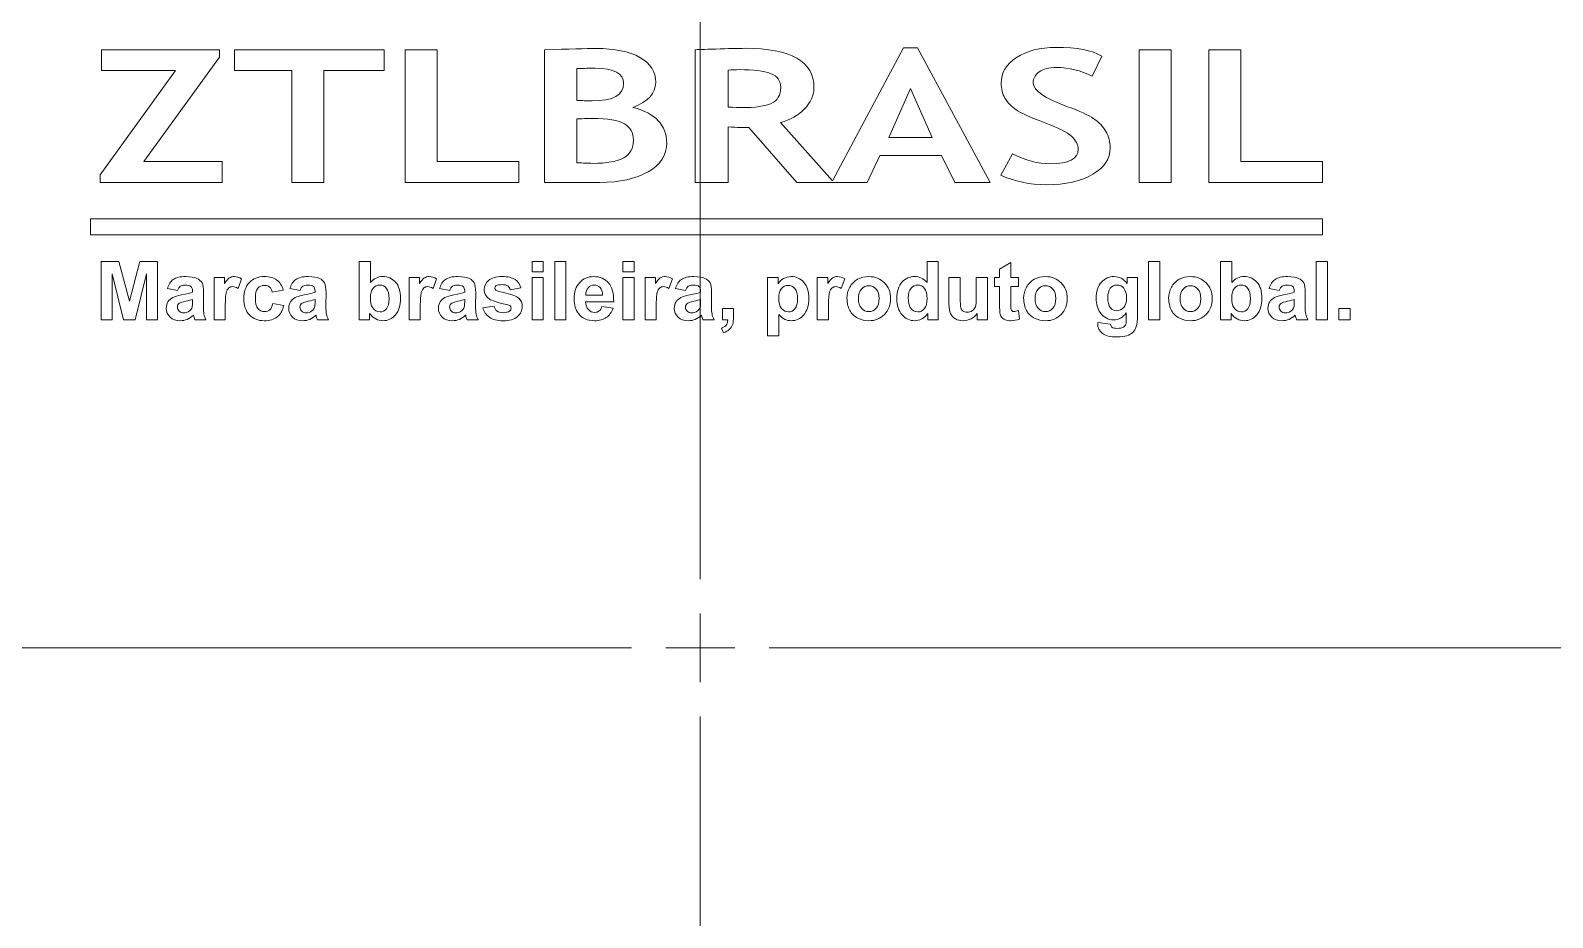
# Model space of a CAD drawing. Header units: millimetres. Extents: x 5 to 415, y 5 to 292.
# Drawn here: x 284 to 339.3, y 129 to 161.2 of the extents above; entities that cross this region are included whole.
import ezdxf

# ---------------------------------------------------------------- set-up
doc = ezdxf.new("R2010")
doc.units = ezdxf.units.MM

# ---------------------------------------------------------------- blocks, each defined once
blk = doc.blocks.new('SW_CENTERMARKSYMBOL_0')
at = {"color": 0, "linetype": 'Continuous', "lineweight": 0}
for p, q in [((0, 2.5), (0, 72.5)), ((0, 0), (0, 1.25)), ((-2.5, 0), (-72.5, 0)), ((0, 0), (-1.25, 0)), ((0, 0), (0, -1.25)), ((0, 0), (1.25, 0)), ((2.5, 0), (72.5, 0)), ((0, -2.5), (0, -72.5))]:
    blk.add_line(p, q, dxfattribs=at)

msp = doc.modelspace()

# ---------------------------------------------------------------- linework, layer by layer
at = {"color": 7, "linetype": 'Continuous', "lineweight": 15}
for p, q in [((290.87137, 160.52426), (286.59072, 160.52426)), ((286.59072, 160.52426), (286.59072, 159.76311)), ((290.87137, 160.24761), (290.87137, 160.52426)), ((291.41772, 160.52426), (291.41772, 159.76311)), ((296.85347, 160.52426), (291.41772, 160.52426)), ((296.85347, 159.76311), (296.85347, 160.52426)), ((297.61547, 160.52426), (297.61547, 155.69896)), ((298.78127, 160.52426), (297.61547, 160.52426)), ((298.78127, 156.46016), (298.78127, 160.52426)), ((302.68882, 160.52081), (302.68882, 155.69896)), ((308.15217, 160.52426), (308.15217, 155.69896)), ((315.72847, 160.59051), (313.14402, 155.7611)), ((316.23942, 160.59051), (315.72847, 160.59051)), ((318.87857, 155.69896), (316.23942, 160.59051)), ((325.45422, 160.52426), (324.28842, 160.52426)), ((324.28842, 160.52426), (324.28842, 155.69896)), ((325.45422, 155.69896), (325.45422, 160.52426)), ((326.82062, 160.52426), (326.82062, 155.69896)), ((327.98642, 160.52426), (326.82062, 160.52426)), ((327.98642, 156.46016), (327.98642, 160.52426)), ((288.12362, 156.46016), (290.87137, 160.24761)), ((303.85462, 159.83616), (303.85462, 158.67936)), ((322.58107, 159.55621), (322.93602, 160.29366)), ((289.28332, 159.76311), (286.54477, 155.97561)), ((286.59072, 159.76311), (289.28332, 159.76311)), ((291.41772, 159.76311), (293.50602, 159.76311)), ((293.50602, 159.76311), (293.50602, 155.69896)), ((294.67182, 155.69896), (294.67182, 159.76311)), ((294.67182, 159.76311), (296.85347, 159.76311)), ((309.36242, 159.78001), (309.36242, 158.43991)), ((315.98387, 159.11446), (315.19452, 157.33246)), ((316.77182, 157.33246), (315.98387, 159.11446)), ((303.85462, 158.01151), (303.85462, 156.41741)), ((309.36242, 155.69896), (309.36242, 157.71476)), ((310.10272, 157.69106), (311.85462, 155.69896)), ((313.14402, 155.7611), (311.25942, 157.87321)), ((315.19452, 157.33246), (316.77182, 157.33246)), ((314.40502, 155.69896), (314.86247, 156.67711)), ((314.86247, 156.67711), (317.11307, 156.67711)), ((317.11307, 156.67711), (317.59187, 155.69896)), ((319.69097, 156.73331), (319.25952, 155.96546)), ((286.54477, 155.97561), (286.54477, 155.69896)), ((290.96932, 156.46016), (288.12362, 156.46016)), ((290.96932, 155.69896), (290.96932, 156.46016)), ((301.74937, 156.46016), (298.78127, 156.46016)), ((301.74937, 155.69896), (301.74937, 156.46016)), ((330.95447, 156.46016), (327.98642, 156.46016)), ((330.95447, 155.69896), (330.95447, 156.46016)), ((286.54477, 155.69896), (290.96932, 155.69896)), ((293.50602, 155.69896), (294.67182, 155.69896)), ((297.61547, 155.69896), (301.74937, 155.69896)), ((302.68882, 155.69896), (304.69752, 155.69896)), ((308.15217, 155.69896), (309.36242, 155.69896)), ((311.85462, 155.69896), (314.40502, 155.69896)), ((317.59187, 155.69896), (318.87857, 155.69896)), ((324.28842, 155.69896), (325.45422, 155.69896)), ((326.82062, 155.69896), (330.95447, 155.69896)), ((330.95487, 154.38061), (286.18692, 154.38061)), ((286.18692, 154.38061), (286.18692, 153.79821)), ((330.95487, 153.79821), (330.95487, 154.38061)), ((286.18692, 153.79821), (330.95487, 153.79821)), ((287.21717, 152.82756), (286.57587, 152.82756)), ((286.57587, 152.82756), (286.57587, 150.70736)), ((287.60202, 151.38116), (287.21717, 152.82756)), ((287.98247, 152.82756), (287.60202, 151.38116)), ((288.62522, 152.82756), (287.98247, 152.82756)), ((288.62522, 150.70736), (288.62522, 152.82756)), ((296.36087, 152.82756), (295.95427, 152.82756)), ((295.95427, 152.82756), (295.95427, 150.70736)), ((296.36087, 152.06391), (296.36087, 152.82756)), ((302.23332, 152.82756), (302.23332, 152.45141)), ((302.63997, 152.82756), (302.23332, 152.82756)), ((302.63997, 152.45141), (302.63997, 152.82756)), ((303.05692, 152.82756), (303.05692, 150.70736)), ((303.46357, 152.82756), (303.05692, 152.82756)), ((303.46357, 150.70736), (303.46357, 152.82756)), ((305.52922, 152.82756), (305.52922, 152.45141)), ((305.93587, 152.82756), (305.52922, 152.82756)), ((305.93587, 152.45141), (305.93587, 152.82756)), ((316.58047, 152.82756), (316.58047, 152.06391)), ((316.98707, 152.82756), (316.58047, 152.82756)), ((316.98707, 150.70736), (316.98707, 152.82756)), ((319.62587, 152.78561), (319.21777, 152.54866)), ((319.62587, 152.24306), (319.62587, 152.78561)), ((324.63127, 152.82756), (324.63127, 150.70736)), ((325.03792, 152.82756), (324.63127, 152.82756)), ((325.03792, 150.70736), (325.03792, 152.82756)), ((327.24837, 152.82756), (327.24837, 150.70736)), ((327.65497, 152.82756), (327.24837, 152.82756)), ((327.65497, 152.06391), (327.65497, 152.82756)), ((330.72507, 152.82756), (330.72507, 150.70736)), ((331.13172, 152.82756), (330.72507, 152.82756)), ((331.13172, 150.70736), (331.13172, 152.82756)), ((286.97362, 152.37636), (287.39352, 150.70736)), ((286.97362, 150.70736), (286.97362, 152.37636)), ((287.80607, 150.70736), (288.22752, 152.37636)), ((288.22752, 152.37636), (288.22752, 150.70736)), ((290.67957, 152.24306), (290.67957, 150.70736)), ((291.05697, 152.24306), (290.67957, 152.24306)), ((291.05697, 152.02491), (291.05697, 152.24306)), ((291.54907, 151.84716), (291.67507, 152.20111)), ((297.76502, 152.24306), (297.76502, 150.70736)), ((298.14242, 152.24306), (297.76502, 152.24306)), ((298.14242, 152.02491), (298.14242, 152.24306)), ((298.63452, 151.84716), (298.76052, 152.20111)), ((302.23332, 152.45141), (302.63997, 152.45141)), ((302.23332, 152.24306), (302.23332, 150.70736)), ((302.63997, 152.24306), (302.23332, 152.24306)), ((302.63997, 150.70736), (302.63997, 152.24306)), ((305.52922, 152.45141), (305.93587, 152.45141)), ((305.52922, 152.24306), (305.52922, 150.70736)), ((305.93587, 152.24306), (305.52922, 152.24306)), ((305.93587, 150.70736), (305.93587, 152.24306)), ((306.33557, 152.24306), (306.33557, 150.70736)), ((306.71297, 152.24306), (306.33557, 152.24306)), ((306.71297, 152.02491), (306.71297, 152.24306)), ((307.20507, 151.84716), (307.33107, 152.20111)), ((310.79052, 152.24306), (310.79052, 150.12291)), ((311.16997, 152.24306), (310.79052, 152.24306)), ((311.16997, 152.01751), (311.16997, 152.24306)), ((312.59587, 152.24306), (312.59587, 150.70736)), ((312.97327, 152.24306), (312.59587, 152.24306)), ((312.97327, 152.02491), (312.97327, 152.24306)), ((313.46537, 151.84716), (313.59137, 152.20111)), ((317.37937, 152.24306), (317.37937, 151.27161)), ((317.78602, 152.24306), (317.37937, 152.24306)), ((317.78602, 151.53766), (317.78602, 152.24306)), ((318.37097, 152.24306), (318.37097, 151.59541)), ((318.77762, 152.24306), (318.37097, 152.24306)), ((318.77762, 150.70736), (318.77762, 152.24306)), ((319.03102, 152.24306), (319.03102, 151.91926)), ((319.21777, 152.24306), (319.03102, 152.24306)), ((319.21777, 152.54866), (319.21777, 152.24306)), ((319.90357, 152.24306), (319.62587, 152.24306)), ((319.90357, 151.91926), (319.90357, 152.24306)), ((323.84817, 152.24306), (323.84817, 152.02786)), ((324.22862, 152.24306), (323.84817, 152.24306)), ((324.22862, 150.86481), (324.22862, 152.24306)), ((288.98292, 151.84126), (289.35197, 151.77461)), ((289.89592, 151.74991), (289.89592, 151.70946)), ((290.29117, 151.21186), (290.29562, 151.68626)), ((292.78967, 151.71686), (293.19087, 151.78891)), ((293.43397, 151.84126), (293.80302, 151.77461)), ((294.34697, 151.74991), (294.34697, 151.70946)), ((294.74222, 151.21186), (294.74667, 151.68626)), ((298.87067, 151.84126), (299.23972, 151.77461)), ((299.78367, 151.74991), (299.78367, 151.70946)), ((300.17892, 151.21186), (300.18337, 151.68626)), ((301.44137, 151.80076), (301.82472, 151.87136)), ((304.18587, 151.60676), (304.79352, 151.60676)), ((307.44127, 151.84126), (307.81032, 151.77461)), ((308.35427, 151.74991), (308.35427, 151.70946)), ((308.74952, 151.21186), (308.75397, 151.68626)), ((319.03102, 151.91926), (319.21777, 151.91926)), ((319.21777, 151.91926), (319.21777, 151.24986)), ((319.62587, 151.91926), (319.90357, 151.91926)), ((319.62587, 151.30021), (319.62587, 151.91926)), ((329.01117, 151.84126), (329.38022, 151.77461)), ((329.92417, 151.74991), (329.92417, 151.70946)), ((330.31942, 151.21186), (330.32387, 151.68626)), ((289.89592, 151.36391), (289.89592, 151.44486)), ((291.08617, 150.70736), (291.08617, 151.18176)), ((293.21112, 151.22816), (292.81142, 151.29576)), ((294.34697, 151.36391), (294.34697, 151.44486)), ((298.17162, 150.70736), (298.17162, 151.18176)), ((299.78367, 151.36391), (299.78367, 151.44486)), ((300.84942, 151.20791), (300.44132, 151.14571)), ((304.17847, 151.35796), (305.19767, 151.35796)), ((305.17597, 151.12846), (304.77032, 151.19606)), ((306.74217, 150.70736), (306.74217, 151.18176)), ((308.35427, 151.36391), (308.35427, 151.44486)), ((309.55142, 151.11361), (309.14482, 151.11361)), ((309.14482, 151.11361), (309.14482, 150.70736)), ((309.55142, 150.82286), (309.55142, 151.11361)), ((313.00247, 150.70736), (313.00247, 151.18176)), ((319.93712, 150.73351), (319.90257, 151.04846)), ((329.92417, 151.36391), (329.92417, 151.44486)), ((331.95532, 151.11361), (331.54867, 151.11361)), ((331.54867, 151.11361), (331.54867, 150.70736)), ((331.95532, 150.70736), (331.95532, 151.11361)), ((286.57587, 150.70736), (286.97362, 150.70736)), ((287.39352, 150.70736), (287.80607, 150.70736)), ((288.22752, 150.70736), (288.62522, 150.70736)), ((289.98142, 150.70736), (290.38407, 150.70736)), ((290.67957, 150.70736), (291.08617, 150.70736)), ((294.43247, 150.70736), (294.83512, 150.70736)), ((295.95427, 150.70736), (296.33167, 150.70736)), ((296.33167, 150.70736), (296.33167, 150.93296)), ((297.76502, 150.70736), (298.17162, 150.70736)), ((299.86917, 150.70736), (300.27182, 150.70736)), ((302.23332, 150.70736), (302.63997, 150.70736)), ((303.05692, 150.70736), (303.46357, 150.70736)), ((305.52922, 150.70736), (305.93587, 150.70736)), ((306.33557, 150.70736), (306.74217, 150.70736)), ((308.43977, 150.70736), (308.84242, 150.70736)), ((309.14482, 150.70736), (309.34192, 150.70736)), ((311.19717, 150.12291), (311.19717, 150.89691)), ((312.59587, 150.70736), (313.00247, 150.70736)), ((316.60967, 150.93296), (316.60967, 150.70736)), ((316.60967, 150.70736), (316.98707, 150.70736)), ((318.40012, 150.93741), (318.40012, 150.70736)), ((318.40012, 150.70736), (318.77762, 150.70736)), ((323.24737, 150.54991), (322.78297, 150.60616)), ((323.82197, 150.95616), (323.82197, 150.73206)), ((324.63127, 150.70736), (325.03792, 150.70736)), ((327.24837, 150.70736), (327.62577, 150.70736)), ((327.62577, 150.70736), (327.62577, 150.93296)), ((330.00967, 150.70736), (330.41232, 150.70736)), ((330.72507, 150.70736), (331.13172, 150.70736)), ((331.54867, 150.70736), (331.95532, 150.70736)), ((309.11167, 150.40231), (309.19122, 150.23446)), ((310.79052, 150.12291), (311.19717, 150.12291))]:
    msp.add_line(p, q, dxfattribs=at)
for radius in [71.25, 69.75, 62.75, 62.5, 62.25]:
    msp.add_circle((308.34447, 138.78306), radius, dxfattribs=at)
for points in [[(304.54917, 160.56696), (304.19422, 160.56696), (303.57457, 160.55116), (302.68882, 160.52081)], [(306.14797, 160.24536), (305.76387, 160.46011), (305.23147, 160.56696), (304.54917, 160.56696)], [(308.91102, 160.54901), (308.47027, 160.53206), (308.21792, 160.52426), (308.15217, 160.52426)], [(309.97277, 160.57361), (309.70347, 160.57361), (309.35002, 160.56581), (308.91102, 160.54901)], [(312.47422, 159.15036), (312.47422, 160.09926), (311.64032, 160.57361), (309.97277, 160.57361)], [(321.26377, 160.60631), (320.68092, 160.60631), (320.20352, 160.48376), (319.83172, 160.23756)], [(322.93602, 160.29366), (322.57952, 160.50171), (322.02257, 160.60631), (321.26377, 160.60631)], [(304.52317, 159.85191), (304.34102, 159.85191), (304.11772, 159.84626), (303.85462, 159.83616)], [(305.55732, 159.29541), (305.55732, 159.66641), (305.21317, 159.85191), (304.52317, 159.85191)], [(306.72312, 159.32916), (306.72312, 159.72611), (306.53197, 160.03186), (306.14797, 160.24536)], [(319.83172, 160.23756), (319.45992, 159.99136), (319.27332, 159.68211), (319.27332, 159.30886)], [(320.66097, 159.72261), (320.80932, 159.82606), (321.01747, 159.87891), (321.28672, 159.87891)], [(321.28672, 159.87891), (321.73962, 159.87891), (322.17252, 159.77091), (322.58107, 159.55621)], [(304.41917, 158.66696), (305.17797, 158.66696), (305.55732, 158.87611), (305.55732, 159.29541)], [(305.89857, 158.42301), (306.44777, 158.64451), (306.72312, 158.94691), (306.72312, 159.32916)], [(309.75697, 159.79901), (309.63157, 159.79901), (309.50002, 159.79346), (309.36242, 159.78001)], [(310.89987, 159.65741), (310.65822, 159.75191), (310.27732, 159.79901), (309.75697, 159.79901)], [(311.26402, 159.16051), (311.26402, 159.39766), (311.14312, 159.56411), (310.89987, 159.65741)], [(319.27332, 159.30886), (319.27332, 159.10881), (319.32077, 158.92666), (319.41417, 158.76251)], [(320.43912, 159.31561), (320.43912, 159.48206), (320.51257, 159.61811), (320.66097, 159.72261)], [(321.68902, 158.45221), (320.85532, 158.75126), (320.43912, 159.03906), (320.43912, 159.31561)], [(310.92442, 158.57141), (311.15077, 158.67261), (311.26402, 158.86821), (311.26402, 159.16051)], [(312.12847, 158.37021), (312.35787, 158.60511), (312.47422, 158.86486), (312.47422, 159.15036)], [(319.41417, 158.76251), (319.50892, 158.59721), (319.64352, 158.45561), (319.81792, 158.33531)], [(303.85462, 158.67936), (304.03352, 158.67146), (304.22177, 158.66696), (304.41917, 158.66696)], [(307.12257, 157.13121), (307.12257, 157.78336), (306.71402, 158.21391), (305.89857, 158.42301)], [(309.36242, 158.43991), (309.57807, 158.42641), (309.74337, 158.41961), (309.85652, 158.41961)], [(309.85652, 158.41961), (310.34307, 158.41961), (310.69957, 158.47026), (310.92442, 158.57141)], [(311.25942, 157.87321), (311.60822, 157.96996), (311.89892, 158.13516), (312.12847, 158.37021)], [(319.81792, 158.33531), (319.99242, 158.21616), (320.33212, 158.06326), (320.83537, 157.87776)], [(322.63917, 158.01601), (322.44482, 158.14871), (322.12822, 158.29491), (321.68902, 158.45221)], [(304.44217, 158.02051), (304.32882, 158.02051), (304.13297, 158.01826), (303.85462, 158.01151)], [(305.58497, 157.83276), (305.36617, 157.95871), (304.98522, 158.02051), (304.44217, 158.02051)], [(305.91232, 157.23361), (305.91232, 157.50791), (305.80367, 157.70796), (305.58497, 157.83276)], [(309.36242, 157.71476), (309.68047, 157.70121), (309.92687, 157.69341), (310.10272, 157.69106)], [(320.83537, 157.87776), (321.33877, 157.69231), (321.67232, 157.52476), (321.83292, 157.37521)], [(323.08292, 157.55171), (322.98182, 157.72826), (322.83352, 157.88331), (322.63917, 158.01601)], [(305.56032, 156.58821), (305.79457, 156.71761), (305.91232, 156.93336), (305.91232, 157.23361)], [(306.44627, 156.08566), (306.89602, 156.34436), (307.12257, 156.69281), (307.12257, 157.13121)], [(321.83292, 157.37521), (321.99362, 157.22571), (322.07462, 157.06946), (322.07462, 156.90426)], [(323.23582, 156.96046), (323.23582, 157.17741), (323.18532, 157.37521), (323.08292, 157.55171)], [(304.42827, 156.39371), (304.94842, 156.39371), (305.32637, 156.45891), (305.56032, 156.58821)], [(321.04797, 156.37801), (320.60277, 156.37801), (320.14997, 156.49606), (319.69097, 156.73331)], [(322.07462, 156.90426), (322.07462, 156.55346), (321.73342, 156.37801), (321.04797, 156.37801)], [(322.60552, 155.99581), (323.02622, 156.24761), (323.23582, 156.56916), (323.23582, 156.96046)], [(303.85462, 156.41741), (304.09012, 156.40161), (304.28137, 156.39371), (304.42827, 156.39371)], [(304.69752, 155.69896), (305.41202, 155.69896), (305.99497, 155.82831), (306.44627, 156.08566)], [(319.25952, 155.96546), (319.75377, 155.73271), (320.30607, 155.61686), (320.91802, 155.61686)], [(320.91802, 155.61686), (321.62332, 155.61686), (322.18632, 155.74276), (322.60552, 155.99581)], [(289.19682, 152.17101), (289.09557, 152.09941), (289.02437, 151.98986), (288.98292, 151.84126)], [(289.64842, 152.27811), (289.44882, 152.27811), (289.29862, 152.24211), (289.19682, 152.17101)], [(290.05402, 152.21346), (289.96512, 152.25641), (289.83022, 152.27811), (289.64842, 152.27811)], [(290.24127, 152.05006), (290.20522, 152.11621), (290.14252, 152.17051), (290.05402, 152.21346)], [(291.23142, 152.22876), (291.18002, 152.19616), (291.12172, 152.12806), (291.05697, 152.02491)], [(291.40727, 152.27811), (291.34157, 152.27811), (291.28327, 152.26136), (291.23142, 152.22876)], [(291.67507, 152.20111), (291.58912, 152.25246), (291.50017, 152.27811), (291.40727, 152.27811)], [(292.50607, 152.27811), (292.27732, 152.27811), (292.09602, 152.20756), (291.96167, 152.06586)], [(292.95272, 152.15721), (292.84207, 152.23766), (292.69332, 152.27811), (292.50607, 152.27811)], [(293.19087, 151.78891), (293.14247, 151.95381), (293.06292, 152.07671), (292.95272, 152.15721)], [(293.64787, 152.17101), (293.54662, 152.09941), (293.47542, 151.98986), (293.43397, 151.84126)], [(294.09947, 152.27811), (293.89987, 152.27811), (293.74967, 152.24211), (293.64787, 152.17101)], [(294.50507, 152.21346), (294.41617, 152.25641), (294.28127, 152.27811), (294.09947, 152.27811)], [(294.69232, 152.05006), (294.65627, 152.11621), (294.59357, 152.17051), (294.50507, 152.21346)], [(296.80647, 152.27811), (296.63457, 152.27811), (296.48637, 152.20656), (296.36087, 152.06391)], [(297.27142, 152.07476), (297.14837, 152.21001), (296.99372, 152.27811), (296.80647, 152.27811)], [(298.31687, 152.22876), (298.26547, 152.19616), (298.20717, 152.12806), (298.14242, 152.02491)], [(298.49272, 152.27811), (298.42702, 152.27811), (298.36872, 152.26136), (298.31687, 152.22876)], [(298.76052, 152.20111), (298.67457, 152.25246), (298.58562, 152.27811), (298.49272, 152.27811)], [(299.08457, 152.17101), (298.98332, 152.09941), (298.91212, 151.98986), (298.87067, 151.84126)], [(299.53617, 152.27811), (299.33657, 152.27811), (299.18637, 152.24211), (299.08457, 152.17101)], [(299.94177, 152.21346), (299.85287, 152.25641), (299.71797, 152.27811), (299.53617, 152.27811)], [(300.12902, 152.05006), (300.09297, 152.11621), (300.03027, 152.17051), (299.94177, 152.21346)], [(300.65527, 152.14186), (300.55002, 152.05156), (300.49767, 151.93951), (300.49767, 151.80671)], [(301.14437, 152.27811), (300.92357, 152.27811), (300.76052, 152.23271), (300.65527, 152.14186)], [(301.61372, 152.17546), (301.51152, 152.24356), (301.35487, 152.27811), (301.14437, 152.27811)], [(301.82472, 151.87136), (301.78617, 152.00566), (301.71602, 152.10681), (301.61372, 152.17546)], [(304.46647, 152.27811), (304.26292, 152.27811), (304.09447, 152.20606), (303.96152, 152.06191)], [(305.00797, 152.05156), (304.87557, 152.20261), (304.69522, 152.27811), (304.46647, 152.27811)], [(306.88742, 152.22876), (306.83602, 152.19616), (306.77772, 152.12806), (306.71297, 152.02491)], [(307.06327, 152.27811), (306.99757, 152.27811), (306.93927, 152.26136), (306.88742, 152.22876)], [(307.33107, 152.20111), (307.24512, 152.25246), (307.15617, 152.27811), (307.06327, 152.27811)], [(307.65517, 152.17101), (307.55392, 152.09941), (307.48272, 151.98986), (307.44127, 151.84126)], [(308.10677, 152.27811), (307.90717, 152.27811), (307.75697, 152.24211), (307.65517, 152.17101)], [(308.51237, 152.21346), (308.42347, 152.25641), (308.28857, 152.27811), (308.10677, 152.27811)], [(308.69962, 152.05006), (308.66357, 152.11621), (308.60087, 152.17051), (308.51237, 152.21346)], [(311.36957, 152.20556), (311.28557, 152.15766), (311.21887, 152.09501), (311.16997, 152.01751)], [(311.64917, 152.27811), (311.54697, 152.27811), (311.45357, 152.25396), (311.36957, 152.20556)], [(312.10322, 152.06831), (311.97922, 152.20801), (311.82752, 152.27811), (311.64917, 152.27811)], [(313.14772, 152.22876), (313.09632, 152.19616), (313.03802, 152.12806), (312.97327, 152.02491)], [(313.32357, 152.27811), (313.25787, 152.27811), (313.19957, 152.26136), (313.14772, 152.22876)], [(313.59137, 152.20111), (313.50542, 152.25246), (313.41647, 152.27811), (313.32357, 152.27811)], [(314.05532, 152.17791), (313.93327, 152.11176), (313.83892, 152.01501), (313.77222, 151.88916)], [(314.46442, 152.27811), (314.31367, 152.27811), (314.17737, 152.24456), (314.05532, 152.17791)], [(315.03607, 152.05156), (314.88732, 152.20261), (314.69662, 152.27811), (314.46442, 152.27811)], [(316.13482, 152.27811), (315.94757, 152.27811), (315.79247, 152.21001), (315.66987, 152.07476)], [(316.58047, 152.06391), (316.45497, 152.20656), (316.30627, 152.27811), (316.13482, 152.27811)], [(320.47472, 152.17791), (320.35267, 152.11176), (320.25832, 152.01501), (320.19162, 151.88916)], [(320.88382, 152.27811), (320.73307, 152.27811), (320.59677, 152.24456), (320.47472, 152.17791)], [(321.45547, 152.05156), (321.30672, 152.20261), (321.11602, 152.27811), (320.88382, 152.27811)], [(323.37782, 152.27811), (323.19352, 152.27811), (323.03942, 152.21001), (322.91537, 152.07426)], [(323.84817, 152.02786), (323.72462, 152.19471), (323.56757, 152.27811), (323.37782, 152.27811)], [(325.74342, 152.17791), (325.62137, 152.11176), (325.52702, 152.01501), (325.46032, 151.88916)], [(326.15252, 152.27811), (326.00177, 152.27811), (325.86547, 152.24456), (325.74342, 152.17791)], [(326.72417, 152.05156), (326.57542, 152.20261), (326.38472, 152.27811), (326.15252, 152.27811)], [(328.10057, 152.27811), (327.92867, 152.27811), (327.78047, 152.20656), (327.65497, 152.06391)], [(328.56552, 152.07476), (328.44247, 152.21001), (328.28782, 152.27811), (328.10057, 152.27811)], [(329.22507, 152.17101), (329.12382, 152.09941), (329.05262, 151.98986), (329.01117, 151.84126)], [(329.67667, 152.27811), (329.47707, 152.27811), (329.32687, 152.24211), (329.22507, 152.17101)], [(330.08227, 152.21346), (329.99337, 152.25641), (329.85847, 152.27811), (329.67667, 152.27811)], [(330.26952, 152.05006), (330.23347, 152.11621), (330.17077, 152.17051), (330.08227, 152.21346)], [(289.50122, 151.60976), (289.36037, 151.58261), (289.25217, 151.55101), (289.17757, 151.51496)], [(289.35197, 151.77461), (289.37712, 151.84621), (289.40977, 151.89606), (289.45032, 151.92421)], [(289.45032, 151.92421), (289.49077, 151.95281), (289.54712, 151.96711), (289.61977, 151.96711)], [(289.89592, 151.70946), (289.82282, 151.67886), (289.69092, 151.64526), (289.50122, 151.60976)], [(289.61977, 151.96711), (289.72692, 151.96711), (289.79962, 151.95036), (289.83812, 151.91726)], [(289.83812, 151.91726), (289.87667, 151.88371), (289.89592, 151.82841), (289.89592, 151.74991)], [(290.29562, 151.68626), (290.29562, 151.86296), (290.27737, 151.98391), (290.24127, 152.05006)], [(291.08617, 151.18176), (291.08617, 151.44291), (291.09752, 151.61466), (291.12022, 151.69661)], [(291.12022, 151.69661), (291.14292, 151.77856), (291.17357, 151.83531), (291.21362, 151.86641)], [(291.21362, 151.86641), (291.25312, 151.89801), (291.30107, 151.91331), (291.35837, 151.91331)], [(291.35837, 151.91331), (291.41717, 151.91331), (291.48087, 151.89111), (291.54907, 151.84716)], [(291.96167, 152.06586), (291.82772, 151.92466), (291.76052, 151.72721), (291.76052, 151.47401)], [(292.17902, 151.50261), (292.17902, 151.66651), (292.20917, 151.78351), (292.26942, 151.85361)], [(292.26942, 151.85361), (292.32972, 151.92321), (292.41022, 151.95826), (292.51202, 151.95826)], [(292.51202, 151.95826), (292.58807, 151.95826), (292.64987, 151.93801), (292.69777, 151.89751)], [(292.69777, 151.89751), (292.74572, 151.85706), (292.77637, 151.79681), (292.78967, 151.71686)], [(293.95227, 151.60976), (293.81142, 151.58261), (293.70322, 151.55101), (293.62862, 151.51496)], [(293.80302, 151.77461), (293.82817, 151.84621), (293.86082, 151.89606), (293.90137, 151.92421)], [(293.90137, 151.92421), (293.94182, 151.95281), (293.99817, 151.96711), (294.07082, 151.96711)], [(294.34697, 151.70946), (294.27387, 151.67886), (294.14197, 151.64526), (293.95227, 151.60976)], [(294.07082, 151.96711), (294.17797, 151.96711), (294.25067, 151.95036), (294.28917, 151.91726)], [(294.28917, 151.91726), (294.32772, 151.88371), (294.34697, 151.82841), (294.34697, 151.74991)], [(294.74667, 151.68626), (294.74667, 151.86296), (294.72842, 151.98391), (294.69232, 152.05006)], [(296.45472, 151.85361), (296.38997, 151.77756), (296.35787, 151.66306), (296.35787, 151.50856)], [(296.69777, 151.96711), (296.60047, 151.96711), (296.51942, 151.92911), (296.45472, 151.85361)], [(296.94232, 151.85061), (296.87912, 151.92816), (296.79762, 151.96711), (296.69777, 151.96711)], [(297.03822, 151.47101), (297.03822, 151.64626), (297.00612, 151.77311), (296.94232, 151.85061)], [(297.45517, 151.49126), (297.45517, 151.74501), (297.39392, 151.93951), (297.27142, 152.07476)], [(298.17162, 151.18176), (298.17162, 151.44291), (298.18297, 151.61466), (298.20567, 151.69661)], [(298.20567, 151.69661), (298.22837, 151.77856), (298.25902, 151.83531), (298.29907, 151.86641)], [(298.29907, 151.86641), (298.33857, 151.89801), (298.38652, 151.91331), (298.44382, 151.91331)], [(298.44382, 151.91331), (298.50262, 151.91331), (298.56632, 151.89111), (298.63452, 151.84716)], [(299.38897, 151.60976), (299.24812, 151.58261), (299.13992, 151.55101), (299.06532, 151.51496)], [(299.23972, 151.77461), (299.26487, 151.84621), (299.29752, 151.89606), (299.33807, 151.92421)], [(299.33807, 151.92421), (299.37852, 151.95281), (299.43487, 151.96711), (299.50752, 151.96711)], [(299.78367, 151.70946), (299.71057, 151.67886), (299.57867, 151.64526), (299.38897, 151.60976)], [(299.50752, 151.96711), (299.61467, 151.96711), (299.68737, 151.95036), (299.72587, 151.91726)], [(299.72587, 151.91726), (299.76442, 151.88371), (299.78367, 151.82841), (299.78367, 151.74991)], [(300.18337, 151.68626), (300.18337, 151.86296), (300.16512, 151.98391), (300.12902, 152.05006)], [(300.49767, 151.80671), (300.49767, 151.65911), (300.55842, 151.54361), (300.67997, 151.46066)], [(300.87562, 151.85851), (300.87562, 151.89211), (300.89092, 151.91976), (300.92157, 151.94096)], [(300.91617, 151.78496), (300.88897, 151.80521), (300.87562, 151.82941), (300.87562, 151.85851)], [(301.29607, 151.67046), (301.07917, 151.71981), (300.95267, 151.75781), (300.91617, 151.78496)], [(300.92157, 151.94096), (300.96802, 151.97106), (301.04462, 151.98591), (301.15182, 151.98591)], [(301.15182, 151.98591), (301.23677, 151.98591), (301.30202, 151.97011), (301.34797, 151.93801)], [(301.74962, 151.48976), (301.66362, 151.56136), (301.51247, 151.62156), (301.29607, 151.67046)], [(301.34797, 151.93801), (301.39392, 151.90641), (301.42502, 151.86051), (301.44137, 151.80076)], [(303.96152, 152.06191), (303.82817, 151.91776), (303.76147, 151.71836), (303.76147, 151.46361)], [(304.27137, 151.86991), (304.21352, 151.80571), (304.18487, 151.71786), (304.18587, 151.60676)], [(304.49117, 151.96711), (304.40227, 151.96711), (304.32917, 151.93456), (304.27137, 151.86991)], [(304.70267, 151.87531), (304.64482, 151.93651), (304.57422, 151.96711), (304.49117, 151.96711)], [(304.79352, 151.60676), (304.79057, 151.72476), (304.76047, 151.81411), (304.70267, 151.87531)], [(305.19767, 151.35796), (305.20312, 151.66946), (305.13987, 151.90051), (305.00797, 152.05156)], [(306.74217, 151.18176), (306.74217, 151.44291), (306.75352, 151.61466), (306.77622, 151.69661)], [(306.77622, 151.69661), (306.79892, 151.77856), (306.82957, 151.83531), (306.86962, 151.86641)], [(306.86962, 151.86641), (306.90912, 151.89801), (306.95707, 151.91331), (307.01437, 151.91331)], [(307.01437, 151.91331), (307.07317, 151.91331), (307.13687, 151.89111), (307.20507, 151.84716)], [(307.95957, 151.60976), (307.81872, 151.58261), (307.71052, 151.55101), (307.63592, 151.51496)], [(307.81032, 151.77461), (307.83547, 151.84621), (307.86812, 151.89606), (307.90867, 151.92421)], [(307.90867, 151.92421), (307.94912, 151.95281), (308.00547, 151.96711), (308.07812, 151.96711)], [(308.35427, 151.70946), (308.28117, 151.67886), (308.14927, 151.64526), (307.95957, 151.60976)], [(308.07812, 151.96711), (308.18527, 151.96711), (308.25797, 151.95036), (308.29647, 151.91726)], [(308.29647, 151.91726), (308.33502, 151.88371), (308.35427, 151.82841), (308.35427, 151.74991)], [(308.75397, 151.68626), (308.75397, 151.86296), (308.73572, 151.98391), (308.69962, 152.05006)], [(311.29147, 151.84176), (311.22577, 151.76521), (311.19322, 151.65171), (311.19322, 151.50116)], [(311.53902, 151.95676), (311.43972, 151.95676), (311.35717, 151.91876), (311.29147, 151.84176)], [(311.77917, 151.83976), (311.71437, 151.91776), (311.63437, 151.95676), (311.53902, 151.95676)], [(311.87647, 151.48091), (311.87647, 151.64231), (311.84387, 151.76176), (311.77917, 151.83976)], [(312.28997, 151.48386), (312.28997, 151.73366), (312.22772, 151.92861), (312.10322, 152.06831)], [(313.00247, 151.18176), (313.00247, 151.44291), (313.01382, 151.61466), (313.03652, 151.69661)], [(313.03652, 151.69661), (313.05922, 151.77856), (313.08987, 151.83531), (313.12992, 151.86641)], [(313.12992, 151.86641), (313.16942, 151.89801), (313.21737, 151.91331), (313.27467, 151.91331)], [(313.27467, 151.91331), (313.33347, 151.91331), (313.39717, 151.89111), (313.46537, 151.84716)], [(313.77222, 151.88916), (313.70602, 151.76276), (313.67237, 151.63196), (313.67237, 151.49721)], [(314.19807, 151.82546), (314.12547, 151.74451), (314.08937, 151.62751), (314.08937, 151.47546)], [(314.46587, 151.94691), (314.35967, 151.94691), (314.27022, 151.90641), (314.19807, 151.82546)], [(314.73267, 151.82546), (314.66102, 151.90641), (314.57212, 151.94691), (314.46587, 151.94691)], [(314.84087, 151.47841), (314.84087, 151.62851), (314.80482, 151.74451), (314.73267, 151.82546)], [(315.25882, 151.47941), (315.25882, 151.70996), (315.18472, 151.90051), (315.03607, 152.05156)], [(315.66987, 152.07476), (315.54737, 151.93951), (315.48612, 151.74156), (315.48612, 151.48091)], [(315.99947, 151.85211), (315.93422, 151.77561), (315.90162, 151.66106), (315.90162, 151.50856)], [(316.24152, 151.96711), (316.14522, 151.96711), (316.06467, 151.92861), (315.99947, 151.85211)], [(316.48657, 151.85061), (316.42287, 151.92816), (316.34137, 151.96711), (316.24152, 151.96711)], [(316.58197, 151.46956), (316.58197, 151.64576), (316.54982, 151.77311), (316.48657, 151.85061)], [(317.80872, 151.14026), (317.79342, 151.18916), (317.78602, 151.32146), (317.78602, 151.53766)], [(318.37097, 151.59541), (318.37097, 151.37576), (318.36057, 151.23751), (318.34032, 151.18076)], [(320.19162, 151.88916), (320.12542, 151.76276), (320.09177, 151.63196), (320.09177, 151.49721)], [(320.61747, 151.82546), (320.54487, 151.74451), (320.50877, 151.62751), (320.50877, 151.47546)], [(320.88527, 151.94691), (320.77907, 151.94691), (320.68962, 151.90641), (320.61747, 151.82546)], [(321.15207, 151.82546), (321.08042, 151.90641), (320.99152, 151.94691), (320.88527, 151.94691)], [(321.26027, 151.47841), (321.26027, 151.62851), (321.22422, 151.74451), (321.15207, 151.82546)], [(321.67822, 151.47941), (321.67822, 151.70996), (321.60412, 151.90051), (321.45547, 152.05156)], [(322.91537, 152.07426), (322.79137, 151.93801), (322.72912, 151.74156), (322.72912, 151.48386)], [(323.24097, 151.85361), (323.17772, 151.77756), (323.14607, 151.66256), (323.14607, 151.50706)], [(323.48207, 151.96711), (323.38422, 151.96711), (323.30422, 151.92911), (323.24097, 151.85361)], [(323.73057, 151.85111), (323.66537, 151.92861), (323.58237, 151.96711), (323.48207, 151.96711)], [(323.82942, 151.49721), (323.82942, 151.65616), (323.79632, 151.77411), (323.73057, 151.85111)], [(325.46032, 151.88916), (325.39412, 151.76276), (325.36047, 151.63196), (325.36047, 151.49721)], [(325.88617, 151.82546), (325.81357, 151.74451), (325.77747, 151.62751), (325.77747, 151.47546)], [(326.15397, 151.94691), (326.04777, 151.94691), (325.95832, 151.90641), (325.88617, 151.82546)], [(326.42077, 151.82546), (326.34912, 151.90641), (326.26022, 151.94691), (326.15397, 151.94691)], [(326.52897, 151.47841), (326.52897, 151.62851), (326.49292, 151.74451), (326.42077, 151.82546)], [(326.94692, 151.47941), (326.94692, 151.70996), (326.87282, 151.90051), (326.72417, 152.05156)], [(327.74882, 151.85361), (327.68407, 151.77756), (327.65197, 151.66306), (327.65197, 151.50856)], [(327.99187, 151.96711), (327.89457, 151.96711), (327.81352, 151.92911), (327.74882, 151.85361)], [(328.23642, 151.85061), (328.17322, 151.92816), (328.09172, 151.96711), (327.99187, 151.96711)], [(328.33232, 151.47101), (328.33232, 151.64626), (328.30022, 151.77311), (328.23642, 151.85061)], [(328.74927, 151.49126), (328.74927, 151.74501), (328.68802, 151.93951), (328.56552, 152.07476)], [(329.52947, 151.60976), (329.38862, 151.58261), (329.28042, 151.55101), (329.20582, 151.51496)], [(329.38022, 151.77461), (329.40537, 151.84621), (329.43802, 151.89606), (329.47857, 151.92421)], [(329.47857, 151.92421), (329.51902, 151.95281), (329.57537, 151.96711), (329.64802, 151.96711)], [(329.92417, 151.70946), (329.85107, 151.67886), (329.71917, 151.64526), (329.52947, 151.60976)], [(329.64802, 151.96711), (329.75517, 151.96711), (329.82787, 151.95036), (329.86637, 151.91726)], [(329.86637, 151.91726), (329.90492, 151.88371), (329.92417, 151.82841), (329.92417, 151.74991)], [(330.32387, 151.68626), (330.32387, 151.86296), (330.30562, 151.98391), (330.26952, 152.05006)], [(289.00317, 151.35896), (288.96162, 151.29086), (288.94092, 151.21336), (288.94092, 151.12696)], [(288.94092, 151.12696), (288.94092, 150.99566), (288.98637, 150.88706), (289.07777, 150.80116)], [(289.17757, 151.51496), (289.10297, 151.47891), (289.04467, 151.42711), (289.00317, 151.35896)], [(289.42707, 151.31206), (289.37417, 151.27406), (289.34752, 151.22666), (289.34752, 151.16891)], [(289.34752, 151.16891), (289.34752, 151.11166), (289.36877, 151.06276), (289.41127, 151.02131)], [(289.41127, 151.02131), (289.45377, 150.97986), (289.50762, 150.95911), (289.57332, 150.95911)], [(289.64842, 151.38266), (289.53577, 151.35846), (289.46217, 151.33476), (289.42707, 151.31206)], [(289.57332, 150.95911), (289.64692, 150.95911), (289.71657, 150.98331), (289.78327, 151.03121)], [(289.89592, 151.44486), (289.84402, 151.42756), (289.76157, 151.40686), (289.64842, 151.38266)], [(289.78327, 151.03121), (289.83267, 151.06771), (289.86482, 151.11266), (289.88012, 151.16596)], [(289.88012, 151.16596), (289.89097, 151.20051), (289.89592, 151.26666), (289.89592, 151.36391)], [(290.31092, 150.91321), (290.29762, 150.97736), (290.29117, 151.07711), (290.29117, 151.21186)], [(291.76052, 151.47401), (291.76052, 151.22321), (291.82722, 151.02676), (291.96117, 150.88506)], [(292.27092, 151.11661), (292.20967, 151.19161), (292.17902, 151.32046), (292.17902, 151.50261)], [(292.51747, 151.00406), (292.41417, 151.00406), (292.33217, 151.04156), (292.27092, 151.11661)], [(292.70722, 151.06971), (292.65777, 151.02576), (292.59507, 151.00406), (292.51747, 151.00406)], [(292.81142, 151.29576), (292.79117, 151.18916), (292.75657, 151.11361), (292.70722, 151.06971)], [(292.97202, 150.81301), (293.08957, 150.90631), (293.16962, 151.04501), (293.21112, 151.22816)], [(293.45422, 151.35896), (293.41267, 151.29086), (293.39197, 151.21336), (293.39197, 151.12696)], [(293.39197, 151.12696), (293.39197, 150.99566), (293.43742, 150.88706), (293.52882, 150.80116)], [(293.62862, 151.51496), (293.55402, 151.47891), (293.49572, 151.42711), (293.45422, 151.35896)], [(293.87812, 151.31206), (293.82522, 151.27406), (293.79857, 151.22666), (293.79857, 151.16891)], [(293.79857, 151.16891), (293.79857, 151.11166), (293.81982, 151.06276), (293.86232, 151.02131)], [(293.86232, 151.02131), (293.90482, 150.97986), (293.95867, 150.95911), (294.02437, 150.95911)], [(294.09947, 151.38266), (293.98682, 151.35846), (293.91322, 151.33476), (293.87812, 151.31206)], [(294.02437, 150.95911), (294.09797, 150.95911), (294.16762, 150.98331), (294.23432, 151.03121)], [(294.34697, 151.44486), (294.29507, 151.42756), (294.21262, 151.40686), (294.09947, 151.38266)], [(294.23432, 151.03121), (294.28372, 151.06771), (294.31587, 151.11266), (294.33117, 151.16596)], [(294.33117, 151.16596), (294.34202, 151.20051), (294.34697, 151.26666), (294.34697, 151.36391)], [(294.76197, 150.91321), (294.74867, 150.97736), (294.74222, 151.07711), (294.74222, 151.21186)], [(296.35787, 151.50856), (296.35787, 151.34961), (296.38307, 151.23211), (296.43297, 151.15561)], [(296.43297, 151.15561), (296.50362, 151.04746), (296.59702, 150.99366), (296.71412, 150.99366)], [(296.71412, 150.99366), (296.80352, 150.99366), (296.88007, 151.03216), (296.94332, 151.10871)], [(296.94332, 151.10871), (297.00662, 151.18521), (297.03822, 151.30616), (297.03822, 151.47101)], [(297.26747, 150.88506), (297.39242, 151.02676), (297.45517, 151.22916), (297.45517, 151.49126)], [(298.89092, 151.35896), (298.84937, 151.29086), (298.82867, 151.21336), (298.82867, 151.12696)], [(298.82867, 151.12696), (298.82867, 150.99566), (298.87412, 150.88706), (298.96552, 150.80116)], [(299.06532, 151.51496), (298.99072, 151.47891), (298.93242, 151.42711), (298.89092, 151.35896)], [(299.31482, 151.31206), (299.26192, 151.27406), (299.23527, 151.22666), (299.23527, 151.16891)], [(299.23527, 151.16891), (299.23527, 151.11166), (299.25652, 151.06276), (299.29902, 151.02131)], [(299.29902, 151.02131), (299.34152, 150.97986), (299.39537, 150.95911), (299.46107, 150.95911)], [(299.53617, 151.38266), (299.42352, 151.35846), (299.34992, 151.33476), (299.31482, 151.31206)], [(299.46107, 150.95911), (299.53467, 150.95911), (299.60432, 150.98331), (299.67102, 151.03121)], [(299.78367, 151.44486), (299.73177, 151.42756), (299.64932, 151.40686), (299.53617, 151.38266)], [(299.67102, 151.03121), (299.72042, 151.06771), (299.75257, 151.11266), (299.76787, 151.16596)], [(299.76787, 151.16596), (299.77872, 151.20051), (299.78367, 151.26666), (299.78367, 151.36391)], [(300.19867, 150.91321), (300.18537, 150.97736), (300.17892, 151.07711), (300.17892, 151.21186)], [(300.44132, 151.14571), (300.47887, 151.00011), (300.55842, 150.88456), (300.68047, 150.80016)], [(300.67997, 151.46066), (300.76792, 151.40091), (300.97592, 151.33476), (301.30397, 151.26271)], [(300.95517, 151.02771), (300.90182, 151.06871), (300.86677, 151.12891), (300.84942, 151.20791)], [(301.17797, 150.96601), (301.08212, 150.96601), (301.00802, 150.98676), (300.95517, 151.02771)], [(301.41512, 151.02426), (301.36227, 150.98526), (301.28322, 150.96601), (301.17797, 150.96601)], [(301.30397, 151.26271), (301.37412, 151.24641), (301.41957, 151.22866), (301.43982, 151.20941)], [(301.46902, 151.13241), (301.46902, 151.08746), (301.45122, 151.05091), (301.41512, 151.02426)], [(301.43982, 151.20941), (301.45912, 151.18916), (301.46902, 151.16346), (301.46902, 151.13241)], [(301.70022, 150.82436), (301.81832, 150.92556), (301.87712, 151.04701), (301.87712, 151.18766)], [(301.87712, 151.18766), (301.87712, 151.31651), (301.83457, 151.41721), (301.74962, 151.48976)], [(303.76147, 151.46361), (303.76147, 151.25086), (303.81237, 151.07416), (303.91362, 150.93446)], [(304.27677, 151.07711), (304.21402, 151.14376), (304.18142, 151.23751), (304.17847, 151.35796)], [(304.51147, 150.97641), (304.41807, 150.97641), (304.33952, 151.00996), (304.27677, 151.07711)], [(304.67197, 151.02821), (304.62857, 150.99366), (304.57517, 150.97641), (304.51147, 150.97641)], [(304.77032, 151.19606), (304.74862, 151.11906), (304.71547, 151.06326), (304.67197, 151.02821)], [(304.92892, 150.78931), (305.04157, 150.86681), (305.12357, 150.97986), (305.17597, 151.12846)], [(307.46152, 151.35896), (307.41997, 151.29086), (307.39927, 151.21336), (307.39927, 151.12696)], [(307.39927, 151.12696), (307.39927, 150.99566), (307.44472, 150.88706), (307.53612, 150.80116)], [(307.63592, 151.51496), (307.56132, 151.47891), (307.50302, 151.42711), (307.46152, 151.35896)], [(307.88542, 151.31206), (307.83252, 151.27406), (307.80587, 151.22666), (307.80587, 151.16891)], [(307.80587, 151.16891), (307.80587, 151.11166), (307.82712, 151.06276), (307.86962, 151.02131)], [(307.86962, 151.02131), (307.91212, 150.97986), (307.96597, 150.95911), (308.03167, 150.95911)], [(308.10677, 151.38266), (307.99412, 151.35846), (307.92052, 151.33476), (307.88542, 151.31206)], [(308.03167, 150.95911), (308.10527, 150.95911), (308.17492, 150.98331), (308.24162, 151.03121)], [(308.35427, 151.44486), (308.30237, 151.42756), (308.21992, 151.40686), (308.10677, 151.38266)], [(308.24162, 151.03121), (308.29102, 151.06771), (308.32317, 151.11266), (308.33847, 151.16596)], [(308.33847, 151.16596), (308.34932, 151.20051), (308.35427, 151.26666), (308.35427, 151.36391)], [(308.76927, 150.91321), (308.75597, 150.97736), (308.74952, 151.07711), (308.74952, 151.21186)], [(311.19322, 151.50116), (311.19322, 151.32886), (311.22727, 151.20101), (311.29592, 151.11906)], [(311.29592, 151.11906), (311.36412, 151.03661), (311.44762, 150.99516), (311.54647, 150.99516)], [(311.54647, 150.99516), (311.64077, 150.99516), (311.71937, 151.03316), (311.78212, 151.10871)], [(311.78212, 151.10871), (311.84487, 151.18421), (311.87647, 151.30861), (311.87647, 151.48091)], [(312.10227, 150.88606), (312.22722, 151.02821), (312.28997, 151.22766), (312.28997, 151.48386)], [(313.67237, 151.49721), (313.67237, 151.32046), (313.70602, 151.17091), (313.77222, 151.04796)], [(313.77222, 151.04796), (313.83892, 150.92506), (313.93627, 150.83176), (314.06422, 150.76806)], [(314.08937, 151.47546), (314.08937, 151.32291), (314.12547, 151.20641), (314.19807, 151.12546)], [(314.19807, 151.12546), (314.27022, 151.04451), (314.35967, 151.00406), (314.46587, 151.00406)], [(314.46587, 151.00406), (314.57212, 151.00406), (314.66102, 151.04451), (314.73267, 151.12546)], [(314.73267, 151.12546), (314.80482, 151.20641), (314.84087, 151.32391), (314.84087, 151.47841)], [(315.03407, 150.90186), (315.18372, 151.05486), (315.25882, 151.24741), (315.25882, 151.47941)], [(315.48612, 151.48091), (315.48612, 151.22666), (315.54932, 151.02821), (315.67487, 150.88606)], [(315.90162, 151.50856), (315.90162, 151.34466), (315.92437, 151.22616), (315.96982, 151.15261)], [(315.96982, 151.15261), (316.03502, 151.04701), (316.12692, 150.99366), (316.24452, 150.99366)], [(316.24452, 150.99366), (316.33837, 150.99366), (316.41792, 151.03366), (316.48362, 151.11311)], [(316.48362, 151.11311), (316.54882, 151.19261), (316.58197, 151.31156), (316.58197, 151.46956)], [(317.37937, 151.27161), (317.37937, 151.12696), (317.39767, 151.01341), (317.43422, 150.93146)], [(317.89022, 151.02476), (317.85072, 151.05341), (317.82352, 151.09191), (317.80872, 151.14026)], [(318.04092, 150.98231), (317.98017, 150.98231), (317.92977, 150.99616), (317.89022, 151.02476)], [(318.22767, 151.03911), (318.17282, 151.00106), (318.11057, 150.98231), (318.04092, 150.98231)], [(318.34032, 151.18076), (318.32007, 151.12451), (318.28252, 151.07761), (318.22767, 151.03911)], [(319.21777, 151.24986), (319.21777, 151.10621), (319.22222, 151.01046), (319.23062, 150.96356)], [(319.63377, 151.08106), (319.62837, 151.10176), (319.62587, 151.17486), (319.62587, 151.30021)], [(319.66987, 151.02971), (319.65112, 151.04351), (319.63922, 151.06031), (319.63377, 151.08106)], [(319.73852, 151.00946), (319.71187, 151.00946), (319.68862, 151.01636), (319.66987, 151.02971)], [(319.90257, 151.04846), (319.83097, 151.02281), (319.77662, 151.00946), (319.73852, 151.00946)], [(320.09177, 151.49721), (320.09177, 151.32046), (320.12542, 151.17091), (320.19162, 151.04796)], [(320.19162, 151.04796), (320.25832, 150.92506), (320.35567, 150.83176), (320.48362, 150.76806)], [(320.50877, 151.47546), (320.50877, 151.32291), (320.54487, 151.20641), (320.61747, 151.12546)], [(320.61747, 151.12546), (320.68962, 151.04451), (320.77907, 151.00406), (320.88527, 151.00406)], [(320.88527, 151.00406), (320.99152, 151.00406), (321.08042, 151.04451), (321.15207, 151.12546)], [(321.15207, 151.12546), (321.22422, 151.20641), (321.26027, 151.32391), (321.26027, 151.47841)], [(321.45347, 150.90186), (321.60312, 151.05486), (321.67822, 151.24741), (321.67822, 151.47941)], [(322.72912, 151.48386), (322.72912, 151.27851), (322.77657, 151.10721), (322.87092, 150.96901)], [(323.14607, 151.50706), (323.14607, 151.34416), (323.17772, 151.22471), (323.24097, 151.14916)], [(323.24097, 151.14916), (323.30422, 151.07366), (323.38177, 151.03561), (323.47467, 151.03561)], [(323.47467, 151.03561), (323.57397, 151.03561), (323.65797, 151.07461), (323.72662, 151.15211)], [(323.72662, 151.15211), (323.79482, 151.22961), (323.82942, 151.34466), (323.82942, 151.49721)], [(325.36047, 151.49721), (325.36047, 151.32046), (325.39412, 151.17091), (325.46032, 151.04796)], [(325.46032, 151.04796), (325.52702, 150.92506), (325.62437, 150.83176), (325.75232, 150.76806)], [(325.77747, 151.47546), (325.77747, 151.32291), (325.81357, 151.20641), (325.88617, 151.12546)], [(325.88617, 151.12546), (325.95832, 151.04451), (326.04777, 151.00406), (326.15397, 151.00406)], [(326.15397, 151.00406), (326.26022, 151.00406), (326.34912, 151.04451), (326.42077, 151.12546)], [(326.42077, 151.12546), (326.49292, 151.20641), (326.52897, 151.32391), (326.52897, 151.47841)], [(326.72217, 150.90186), (326.87182, 151.05486), (326.94692, 151.24741), (326.94692, 151.47941)], [(327.65197, 151.50856), (327.65197, 151.34961), (327.67717, 151.23211), (327.72707, 151.15561)], [(327.72707, 151.15561), (327.79772, 151.04746), (327.89112, 150.99366), (328.00822, 150.99366)], [(328.00822, 150.99366), (328.09762, 150.99366), (328.17417, 151.03216), (328.23742, 151.10871)], [(328.23742, 151.10871), (328.30072, 151.18521), (328.33232, 151.30616), (328.33232, 151.47101)], [(328.56157, 150.88506), (328.68652, 151.02676), (328.74927, 151.22916), (328.74927, 151.49126)], [(329.03142, 151.35896), (328.98987, 151.29086), (328.96917, 151.21336), (328.96917, 151.12696)], [(328.96917, 151.12696), (328.96917, 150.99566), (329.01462, 150.88706), (329.10602, 150.80116)], [(329.20582, 151.51496), (329.13122, 151.47891), (329.07292, 151.42711), (329.03142, 151.35896)], [(329.45532, 151.31206), (329.40242, 151.27406), (329.37577, 151.22666), (329.37577, 151.16891)], [(329.37577, 151.16891), (329.37577, 151.11166), (329.39702, 151.06276), (329.43952, 151.02131)], [(329.43952, 151.02131), (329.48202, 150.97986), (329.53587, 150.95911), (329.60157, 150.95911)], [(329.67667, 151.38266), (329.56402, 151.35846), (329.49042, 151.33476), (329.45532, 151.31206)], [(329.60157, 150.95911), (329.67517, 150.95911), (329.74482, 150.98331), (329.81152, 151.03121)], [(329.92417, 151.44486), (329.87227, 151.42756), (329.78982, 151.40686), (329.67667, 151.38266)], [(329.81152, 151.03121), (329.86092, 151.06771), (329.89307, 151.11266), (329.90837, 151.16596)], [(329.90837, 151.16596), (329.91922, 151.20051), (329.92417, 151.26666), (329.92417, 151.36391)], [(330.33917, 150.91321), (330.32587, 150.97736), (330.31942, 151.07711), (330.31942, 151.21186)], [(289.07777, 150.80116), (289.16867, 150.71576), (289.29367, 150.67281), (289.45177, 150.67281)], [(289.45177, 150.67281), (289.54167, 150.67281), (289.62617, 150.68961), (289.70522, 150.72316)], [(289.70522, 150.72316), (289.78427, 150.75721), (289.85842, 150.80756), (289.92807, 150.87521)], [(289.92807, 150.87521), (289.93102, 150.86731), (289.93597, 150.85151), (289.94237, 150.82731)], [(289.94237, 150.82731), (289.95767, 150.77451), (289.97107, 150.73451), (289.98142, 150.70736)], [(290.38407, 150.70736), (290.34847, 150.78041), (290.32382, 150.84951), (290.31092, 150.91321)], [(291.96117, 150.88506), (292.09452, 150.74341), (292.27387, 150.67281), (292.49867, 150.67281)], [(292.49867, 150.67281), (292.69677, 150.67281), (292.85442, 150.71921), (292.97202, 150.81301)], [(293.52882, 150.80116), (293.61972, 150.71576), (293.74472, 150.67281), (293.90282, 150.67281)], [(293.90282, 150.67281), (293.99272, 150.67281), (294.07722, 150.68961), (294.15627, 150.72316)], [(294.15627, 150.72316), (294.23532, 150.75721), (294.30947, 150.80756), (294.37912, 150.87521)], [(294.37912, 150.87521), (294.38207, 150.86731), (294.38702, 150.85151), (294.39342, 150.82731)], [(294.39342, 150.82731), (294.40872, 150.77451), (294.42212, 150.73451), (294.43247, 150.70736)], [(294.83512, 150.70736), (294.79952, 150.78041), (294.77487, 150.84951), (294.76197, 150.91321)], [(296.33167, 150.93296), (296.39347, 150.84706), (296.46707, 150.78241), (296.55257, 150.73846)], [(296.55257, 150.73846), (296.63802, 150.69451), (296.72447, 150.67281), (296.81242, 150.67281)], [(296.81242, 150.67281), (296.99077, 150.67281), (297.14247, 150.74341), (297.26747, 150.88506)], [(298.96552, 150.80116), (299.05642, 150.71576), (299.18142, 150.67281), (299.33952, 150.67281)], [(299.33952, 150.67281), (299.42942, 150.67281), (299.51392, 150.68961), (299.59297, 150.72316)], [(299.59297, 150.72316), (299.67202, 150.75721), (299.74617, 150.80756), (299.81582, 150.87521)], [(299.81582, 150.87521), (299.81877, 150.86731), (299.82372, 150.85151), (299.83012, 150.82731)], [(299.83012, 150.82731), (299.84542, 150.77451), (299.85882, 150.73451), (299.86917, 150.70736)], [(300.27182, 150.70736), (300.23622, 150.78041), (300.21157, 150.84951), (300.19867, 150.91321)], [(300.68047, 150.80016), (300.80302, 150.71526), (300.96847, 150.67281), (301.17797, 150.67281)], [(301.17797, 150.67281), (301.40872, 150.67281), (301.58262, 150.72316), (301.70022, 150.82436)], [(303.91362, 150.93446), (304.04212, 150.75971), (304.23972, 150.67281), (304.50702, 150.67281)], [(304.50702, 150.67281), (304.67592, 150.67281), (304.81677, 150.71131), (304.92892, 150.78931)], [(307.53612, 150.80116), (307.62702, 150.71576), (307.75202, 150.67281), (307.91012, 150.67281)], [(307.91012, 150.67281), (308.00002, 150.67281), (308.08452, 150.68961), (308.16357, 150.72316)], [(308.16357, 150.72316), (308.24262, 150.75721), (308.31677, 150.80756), (308.38642, 150.87521)], [(308.38642, 150.87521), (308.38937, 150.86731), (308.39432, 150.85151), (308.40072, 150.82731)], [(308.40072, 150.82731), (308.41602, 150.77451), (308.42942, 150.73451), (308.43977, 150.70736)], [(308.84242, 150.70736), (308.80682, 150.78041), (308.78217, 150.84951), (308.76927, 150.91321)], [(309.28657, 150.51336), (309.25202, 150.46646), (309.19372, 150.42946), (309.11167, 150.40231)], [(309.34192, 150.70736), (309.33997, 150.62541), (309.32167, 150.56076), (309.28657, 150.51336)], [(309.40617, 150.36181), (309.46247, 150.41561), (309.50102, 150.47681), (309.52127, 150.54446)], [(309.52127, 150.54446), (309.54152, 150.61256), (309.55142, 150.70541), (309.55142, 150.82286)], [(311.19717, 150.89691), (311.27372, 150.81496), (311.34632, 150.75721), (311.41502, 150.72316)], [(311.41502, 150.72316), (311.48422, 150.68961), (311.56127, 150.67281), (311.64622, 150.67281)], [(311.64622, 150.67281), (311.82457, 150.67281), (311.97677, 150.74391), (312.10227, 150.88606)], [(314.06422, 150.76806), (314.19217, 150.70441), (314.32602, 150.67281), (314.46737, 150.67281)], [(314.46737, 150.67281), (314.69512, 150.67281), (314.88387, 150.74881), (315.03407, 150.90186)], [(315.67487, 150.88606), (315.80087, 150.74391), (315.95202, 150.67281), (316.12887, 150.67281)], [(316.12887, 150.67281), (316.21587, 150.67281), (316.30182, 150.69401), (316.38732, 150.73696)], [(316.38732, 150.73696), (316.47277, 150.77991), (316.54687, 150.84511), (316.60967, 150.93296)], [(317.43422, 150.93146), (317.47127, 150.84951), (317.53057, 150.78586), (317.61257, 150.74041)], [(317.61257, 150.74041), (317.69457, 150.69551), (317.78702, 150.67281), (317.89022, 150.67281)], [(317.89022, 150.67281), (317.99152, 150.67281), (318.08787, 150.69651), (318.17927, 150.74341)], [(318.17927, 150.74341), (318.27017, 150.79081), (318.34377, 150.85546), (318.40012, 150.93741)], [(319.23062, 150.96356), (319.24152, 150.89691), (319.26027, 150.84411), (319.28792, 150.80511)], [(319.28792, 150.80511), (319.31562, 150.76611), (319.35862, 150.73401), (319.41742, 150.70931)], [(319.41742, 150.70931), (319.47622, 150.68516), (319.54242, 150.67281), (319.61552, 150.67281)], [(319.61552, 150.67281), (319.73557, 150.67281), (319.84232, 150.69306), (319.93712, 150.73351)], [(320.48362, 150.76806), (320.61157, 150.70441), (320.74542, 150.67281), (320.88677, 150.67281)], [(320.88677, 150.67281), (321.11452, 150.67281), (321.30327, 150.74881), (321.45347, 150.90186)], [(322.78297, 150.60616), (322.78197, 150.58691), (322.78147, 150.57061), (322.78147, 150.55681)], [(322.78147, 150.55681), (322.78147, 150.42006), (322.83582, 150.30701), (322.94502, 150.21766)], [(322.87092, 150.96901), (322.99147, 150.79471), (323.15502, 150.70736), (323.36152, 150.70736)], [(323.30077, 150.43831), (323.27312, 150.45856), (323.25527, 150.49561), (323.24737, 150.54991)], [(323.48307, 150.39486), (323.40057, 150.39486), (323.33932, 150.40921), (323.30077, 150.43831)], [(323.36152, 150.70736), (323.54677, 150.70736), (323.70047, 150.79031), (323.82197, 150.95616)], [(323.72217, 150.44276), (323.66882, 150.41066), (323.58927, 150.39486), (323.48307, 150.39486)], [(323.80322, 150.54546), (323.78492, 150.49806), (323.75777, 150.46401), (323.72217, 150.44276)], [(323.82197, 150.73206), (323.82197, 150.64121), (323.81557, 150.57901), (323.80322, 150.54546)], [(324.05817, 150.24731), (324.11202, 150.29861), (324.15402, 150.36871), (324.18362, 150.45856)], [(324.18362, 150.45856), (324.21382, 150.54841), (324.22862, 150.68366), (324.22862, 150.86481)], [(325.75232, 150.76806), (325.88027, 150.70441), (326.01412, 150.67281), (326.15547, 150.67281)], [(326.15547, 150.67281), (326.38322, 150.67281), (326.57197, 150.74881), (326.72217, 150.90186)], [(327.62577, 150.93296), (327.68757, 150.84706), (327.76117, 150.78241), (327.84667, 150.73846)], [(327.84667, 150.73846), (327.93212, 150.69451), (328.01857, 150.67281), (328.10652, 150.67281)], [(328.10652, 150.67281), (328.28487, 150.67281), (328.43657, 150.74341), (328.56157, 150.88506)], [(329.10602, 150.80116), (329.19692, 150.71576), (329.32192, 150.67281), (329.48002, 150.67281)], [(329.48002, 150.67281), (329.56992, 150.67281), (329.65442, 150.68961), (329.73347, 150.72316)], [(329.73347, 150.72316), (329.81252, 150.75721), (329.88667, 150.80756), (329.95632, 150.87521)], [(329.95632, 150.87521), (329.95927, 150.86731), (329.96422, 150.85151), (329.97062, 150.82731)], [(329.97062, 150.82731), (329.98592, 150.77451), (329.99932, 150.73451), (330.00967, 150.70736)], [(330.41232, 150.70736), (330.37672, 150.78041), (330.35207, 150.84951), (330.33917, 150.91321)], [(309.19122, 150.23446), (309.27822, 150.26506), (309.34982, 150.30751), (309.40617, 150.36181)], [(322.94502, 150.21766), (323.05372, 150.12881), (323.23852, 150.08391), (323.49932, 150.08391)], [(323.49932, 150.08391), (323.63722, 150.08391), (323.75137, 150.09871), (323.84172, 150.12731)], [(323.84172, 150.12731), (323.93167, 150.15646), (324.00382, 150.19646), (324.05817, 150.24731)]]:
    msp.add_open_spline(points, degree=3, dxfattribs=at)

# ---------------------------------------------------------------- block references
at = {"color": 7, "linetype": 'Continuous', "lineweight": 0}
msp.add_blockref('SW_CENTERMARKSYMBOL_0', (308.34447, 138.78306), dxfattribs=at)

doc.saveas('drawing.dxf')
